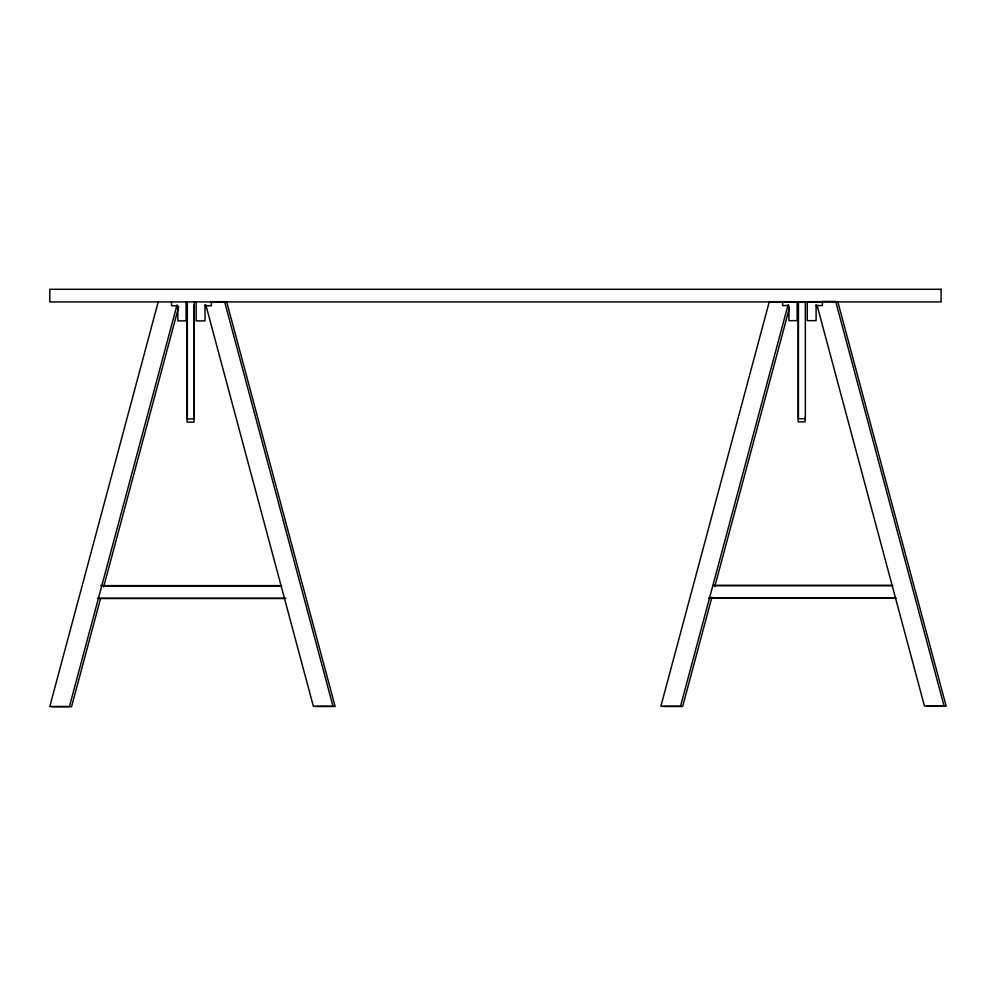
<?xml version="1.0" encoding="UTF-8"?>
<svg xmlns="http://www.w3.org/2000/svg" width="996" height="996" viewBox="0 0 996 996"><rect width="100%" height="100%" fill="white"/><g stroke="black" fill="none" stroke-linecap="round" stroke-linejoin="round"><path stroke-width="1.49" d="M158.202 301.925L49.8 706.488L69.434 706.488L177.027 304.925M100.459 598.833L71.55 706.712L51.917 706.712M103.671 586.843L178.745 306.656M788.11 304.689L680.517 706.251L660.883 706.251L769.286 301.688L797.136 301.688L797.136 320.65L788.919 320.65L788.919 305.523L782.595 305.523L782.595 301.688M711.941 597.102L682.634 706.488L663 706.488M714.755 586.619L789.43 307.913M822.086 301.477L835.681 301.477L944.084 706.027L924.45 706.027L817.255 305.971M211.003 301.701L224.598 301.701L333 706.264L313.367 706.264L205.774 304.701M834.785 301.701L837.798 301.701L946.2 706.264L926.566 706.264M816.11 305.523L822.435 305.523L822.435 301.688L807.258 301.688L807.258 320.65L816.11 320.65L816.11 304.614M205.027 305.76L211.351 305.76L211.351 301.925M713.348 585.399L892.192 585.399M100.708 585.623L281.109 585.623M713.908 585.623L892.752 585.623M104.381 585.86L281.669 585.86M708.492 598.036L895.516 598.036L895.304 597.239M97.409 598.272L285.939 598.272M710.609 598.272L896.089 598.272M99.525 598.509L285.005 598.509M315.483 706.5L335.117 706.5L226.715 301.937M805.067 417.262L805.067 421.881L798.17 421.881L798.17 304.826M205.027 304.838L205.027 320.886L196.175 320.886L196.175 301.925M194.257 301.925L194.257 418.967L187.348 418.967L187.348 301.925M193.983 305.062L193.983 422.105L187.086 422.105L187.086 305.062M186.053 301.925L186.053 320.886L177.836 320.886L177.836 305.76L171.511 305.76L171.511 301.925M941.096 289.288L49.8 289.288L49.8 301.925L941.096 301.925L941.096 289.288M805.341 301.688L798.431 301.688L798.431 418.743L805.341 418.743L805.341 301.688"/></g></svg>
